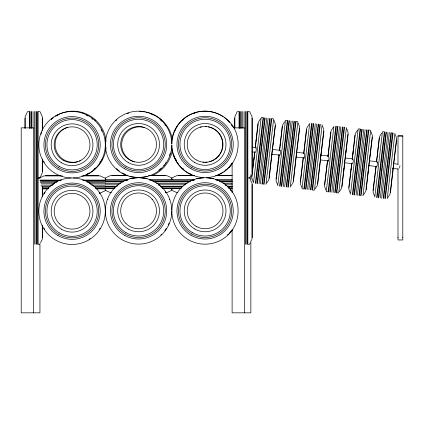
<?xml version="1.0" encoding="UTF-8"?>
<svg xmlns="http://www.w3.org/2000/svg" width="424" height="424" viewBox="0 0 424 424"><rect width="100%" height="100%" fill="white"/><g stroke="black" fill="none" stroke-linecap="round" stroke-linejoin="round"><path stroke-width="0.64" d="M38.833 178.605L39.04 178.186L43.937 175.912L62.323 175.912M251.761 176.267L254.798 151.766M255.206 147.881L257.946 123.633M255.19 147.669C255.322 146.55 256.387 148.522 256.197 148.999A2.676 1.145 -84.1 0 1 256.006 151.119L255.508 152.237L254.76 152.751L251.819 177.773L253.139 181.599M255.338 147.833L258.349 122.181L260.516 118.768M253.51 182.871L261.179 117.612M255.359 183.295L263.076 117.628L261.619 117.459M255.847 183.353L263.558 117.687M257.008 183.491L264.724 117.824M257.495 183.55L265.207 117.877M259.043 183.73L266.76 118.063M260.405 183.889L268.116 118.222M261.952 184.074L269.669 118.402M262.44 184.127L270.152 118.46M263.601 184.265L271.318 118.598M264.088 184.323L271.8 118.656L273.257 118.826M265.986 184.339L273.65 119.075M269.219 178.319L272.028 152.926A2.655 0.413 -83 0 1 272.298 150.822L275.399 125.679M276.013 179.119L278.971 154.898M282.199 126.479L279.458 150.727M279.299 155.391L276.072 180.619L277.386 184.445M279.05 154.617C278.165 156.461 280.407 155.073 280.253 153.965A2.676 1.145 -84.1 0 0 280.444 151.85L279.649 150.165L282.601 125.032L284.769 121.614M277.762 185.723L285.426 120.458M279.612 186.147L287.329 120.48L285.871 120.305M280.1 186.205L287.811 120.533M281.26 186.337L288.977 120.67M281.748 186.396L289.459 120.729M283.296 186.581L291.012 120.909M284.652 186.74L292.369 121.068M286.205 186.92L293.922 121.253M286.693 186.979L294.404 121.306M287.854 187.117L295.57 121.444M288.341 187.169L296.053 121.503L297.51 121.672M290.239 187.185L297.902 121.927M293.466 181.17L296.281 155.778A2.655 0.413 -83 0 1 296.546 153.668L299.651 128.53M300.266 181.97L303.218 157.744M303.69 153.366L306.451 129.331M303.335 157.818L300.325 183.47L301.639 187.297M303.298 157.463C302.381 159.239 304.66 157.998 304.506 156.816A2.676 1.145 -84.1 0 0 304.697 154.696L303.902 153.016L306.854 127.878L309.022 124.465M302.015 188.569L309.679 123.31M311.576 123.326L303.865 188.993L302.407 188.823M304.347 189.051L312.064 123.384M305.513 189.189L313.225 123.522M305.996 189.247L313.712 123.575M307.548 189.427L315.265 123.76M308.905 189.586L316.622 123.919M310.458 189.772L318.17 124.1M310.94 189.825L318.657 124.158M312.106 189.963L319.818 124.296M320.306 124.354L312.589 190.021L314.046 190.191M314.491 190.037L322.155 124.778M317.719 184.016L320.518 159.466M323.904 131.382L320.798 156.52A2.655 0.413 -83 0 0 320.528 158.624L320.332 160.373M324.519 184.816L327.471 160.595M327.943 156.212L330.699 132.177M327.54 161.094L324.577 186.322L325.892 190.143M328.144 155.958L331.107 130.73L333.275 127.311M326.263 191.42L333.932 126.161M335.829 126.177L328.118 191.844L326.66 191.674M328.6 191.902L336.317 126.23M329.766 192.04L337.478 126.368M330.248 192.093L337.965 126.426M331.801 192.279L339.513 126.606M333.158 192.438L340.87 126.765M334.711 192.618L342.422 126.951M335.193 192.676L342.91 127.009M336.359 192.814L344.071 127.142M344.558 127.2L336.841 192.867L338.299 193.042M338.739 192.888L346.408 127.624M341.972 186.867L344.797 162.795L344.532 163.293M344.516 163.229L344.781 161.475A2.655 0.413 -83 0 1 345.051 159.366L348.157 134.228M348.767 187.668L351.724 163.441M352.212 159.276L354.952 135.028M352.196 159.064C352.328 157.945 353.393 159.917 353.203 160.394A2.676 1.145 -84.1 0 1 353.012 162.514L352.519 163.632L351.766 164.152L348.825 189.168L350.144 192.994M352.344 159.233L355.36 133.576L357.522 130.163M350.516 194.272L358.185 129.007M352.365 194.696L360.082 129.023L358.625 128.854M352.853 194.749L360.564 129.082M354.014 194.886L361.73 129.219M354.501 194.945L362.213 129.272M356.054 195.125L363.766 129.458M357.411 195.284L365.122 129.617M358.958 195.469L366.675 129.797M359.446 195.522L367.158 129.855M360.607 195.66L368.324 129.993M361.094 195.718L368.806 130.051L370.263 130.221M362.992 195.734L370.661 130.475M366.225 189.714L369.034 164.321A2.655 0.413 -83 0 1 369.304 162.217L372.404 137.079M373.019 190.514L376.056 166.012M379.204 137.874L376.464 162.122M376.756 161.464C375.807 161.475 377.943 162.122 377.455 163.245A2.676 1.145 -84.1 0 1 377.265 165.36L376.766 166.478L376.019 166.998L373.078 192.019L374.392 195.846M376.655 161.56L379.607 136.427L381.775 133.009M374.768 197.118L382.437 131.859M376.618 197.542L384.335 131.875L382.877 131.7M377.106 197.6L384.817 131.928M378.266 197.738L385.983 132.065M378.754 197.791L386.465 132.124M380.301 197.976L388.018 132.304M381.664 198.135L389.375 132.463M383.211 198.315L390.928 132.648M383.699 198.374L391.41 132.707M384.86 198.512L392.576 132.839M385.347 198.565L393.059 132.898M387.245 198.586L394.908 133.322M390.472 192.565L393.276 168.01M396.657 139.925L393.551 165.063A2.655 0.413 -83 0 0 393.286 167.173L393.302 168.503L392.889 168.922M399.652 168.01L399.933 165.62M272.038 154.267L271.63 154.675M303.483 157.924L296.244 157.076L296.148 157.447M320.549 159.943L320.401 160.293M393.302 168.492L392.762 168.938M327.551 160.314C326.671 162.159 328.913 160.77 328.759 159.662A2.676 1.145 -84.1 0 0 328.95 157.548L328.134 155.825L327.964 156.424M351.803 163.161L351.766 164.152M272.515 149.889L272.394 149.264M250.25 176.543L249.551 177.921L247.839 177.979M250.25 242.851L249.551 244.229L247.839 244.288L247.839 111.507L249.725 111.713L251.999 116.605L251.999 172.875M255.153 147.488L255.497 147.218M303.711 153.578L303.833 152.873M327.9 155.995L328.25 155.767M352.159 158.883L352.503 158.613M279.771 155.491L279.898 155.211M304.146 158.057L304.034 158.391M328.399 160.908L328.377 161.417M376.777 166.886L376.904 166.606M40.54 242.851L42.289 239.184L42.289 225.118M251.315 240.578L251.999 239.184L251.999 182.914L251.315 181.525M266.643 183.184L268.811 179.771L275.34 124.179L274.026 120.352M290.896 186.035L293.064 182.617L299.593 127.025L298.279 123.204M315.149 188.881L317.316 185.468L323.846 129.877L322.531 126.05M339.401 191.733L341.569 188.314L348.099 132.728L346.779 128.901M363.654 194.579L365.817 191.166L372.346 135.574L371.032 131.747M387.902 197.43L390.069 194.012L396.599 138.425L395.285 134.599M280.465 150.244L280.455 150.838M254.76 152.751L254.575 152.417M253.716 159.631L253.997 159.233M273.162 142.718L273.443 142.321M277.969 162.477L278.25 162.085M297.415 145.564L297.696 145.172M302.222 165.328L302.503 164.931M321.668 148.416L321.949 148.018M326.475 168.174L326.756 167.782M345.92 151.262L346.201 150.87M394.421 156.959L394.702 156.567M228.61 167.904C238.94 157.458 241.166 140.551 233.889 127.783A33.236 33.236 0 0 0 171.879 143.784M228.61 234.377C241.267 221.874 241.267 199.874 228.61 187.371M271.901 154.596L271.503 154.691M253.881 158.247L254.151 157.935M273.014 144.017L273.284 143.704M278.133 161.094L278.404 160.781M302.381 163.945L302.656 163.632M321.514 149.714L321.784 149.402M345.767 152.566L346.037 152.253M350.887 169.642L351.157 169.33M370.019 155.412L370.29 155.099M375.139 172.489L375.41 172.176M394.267 158.263L394.543 157.951M129.983 178.769L147.186 176.506M196.508 178.769L205.11 177.64L213.712 178.769M296.652 152.057L296.821 152.603M376.019 166.998L375.897 166.881M234.059 127.847L244.441 127.847L244.441 312.833M397.993 136.12L402.8 136.12M111.941 175.34L127.195 175.34M149.979 175.34L165.228 175.34M178.467 175.34L193.715 175.34M216.5 175.34L231.748 175.34M128.218 175.573L110.452 175.573L105.555 177.847L105.306 180.073L82.521 180.073M148.336 175.573L166.722 175.573L171.614 177.847L171.874 179.734L172.08 177.847L176.972 175.573L194.743 175.573M215.477 175.573L232.283 175.573M45.432 175.679L60.68 175.679M83.464 175.679L98.713 175.679M81.821 175.912L100.207 175.912L105.099 178.186L105.306 178.605M38.128 177.979L40.015 177.773L42.289 172.875L42.289 158.809M105.348 179.734L128.133 179.734M149.036 179.734L194.658 179.734M215.562 179.734L232.23 179.734M39.967 180.073L61.618 180.073M105.348 180.221L127.518 180.221M149.656 180.221L194.038 180.221M216.176 180.221L232.23 180.221M39.967 180.56L60.388 180.56M83.756 180.56L105.306 180.56M105.348 181.393L123.819 181.393M152.735 181.393L190.339 181.393M219.261 181.393L232.23 181.393M40.365 181.732L57.304 181.732M86.841 181.732L105.306 181.732M105.348 181.88L123.495 181.88M153.97 181.88L190.016 181.88M220.491 181.88L232.23 181.88M40.365 182.219L56.684 182.219M87.455 182.219L105.306 182.219M105.348 183.444L120.718 183.444M156.456 183.444L187.238 183.444M222.976 183.444L232.23 183.444M41.022 183.783L54.203 183.783M89.941 183.783L105.306 183.783M105.348 184.811L119.086 184.811M158.088 184.811L185.606 184.811M224.853 184.811L232.23 184.811M41.022 185.15L52.571 185.15M91.573 185.15L105.306 185.15M105.348 186.369L116.96 186.369M160.208 186.369L182.861 186.369M227.359 186.369L232.23 186.369M41.626 186.708L50.445 186.708M93.693 186.708L105.306 186.708M105.348 186.857L115.376 186.857M160.834 186.857L181.896 186.857M227.359 186.857L232.23 186.857M42.183 187.201L48.861 187.201M95.283 187.201L105.306 187.201M105.348 188.028L115.084 188.028M162.085 188.028L181.605 188.028M228.61 188.028L232.23 188.028M42.183 188.373L48.569 188.373M95.575 188.373L105.306 188.373M105.348 188.521L114.422 188.521M162.445 188.521L180.947 188.521M228.971 188.521L232.23 188.521M42.183 188.86L48.209 188.86M95.935 188.86L105.306 188.86L105.099 190.747L100.207 193.021L99.248 193.021M111.411 192.682L110.452 192.682L105.555 190.408L105.348 189.984M165.763 192.682L166.722 192.682L171.614 190.408L171.874 188.521L172.08 190.408L176.972 192.682L177.932 192.682M43.937 193.021L44.896 193.021M107.553 199.683L107.998 199.683M151.962 199.683L152.476 199.683M169.176 199.683L169.616 199.683M397.993 237.493L398.311 237.493M402.477 237.493L402.8 237.493M39.596 244.288L38.128 244.288L38.128 111.507L40.015 111.713L42.289 116.605L42.289 130.677M320.65 154.898L321.074 155.449L320.772 154.935M368.636 166.076L369.05 165.657L368.758 166.134M39.596 177.815L40.068 178.122M252.079 147.043L255.37 147.43M272.473 149.439L279.708 150.287M296.805 152.296L304.045 153.149M320.486 155.078L327.72 155.926M345.481 158.014L352.715 158.862M369.818 160.876L376.395 161.645M393.499 163.653L398.099 164.194M252.174 151.898L254.808 152.205M271.911 154.214L279.146 155.067M320.581 159.933L327.816 160.781M344.262 162.715L351.496 163.563M368.599 165.572L376.491 166.499M392.937 168.434L398.2 169.049M129.983 176.506L147.186 178.769M393.652 163.51L393.832 163.998L393.684 163.452M279.665 150.048L279.405 150.334L279.649 150.165M249.551 177.868L250.25 179.251M392.401 174.174L392.592 174.54M368.149 171.323L368.339 171.694M352.837 153.048L353.028 153.419M343.896 168.476L344.087 168.842M328.584 150.202L328.775 150.568M319.648 165.625L319.839 165.996M304.331 147.351L304.522 147.722M295.396 162.779L295.586 163.145M280.079 144.505L280.269 144.87M271.143 159.928L271.334 160.298M272.431 149.206L272.574 149.752M377.249 154.516L377.429 154.967M367.995 172.626L368.18 173.072M352.996 151.67L353.181 152.115M343.742 169.78L343.928 170.225M319.495 166.929L319.675 167.374M304.496 145.973L304.676 146.418M295.242 164.083L295.422 164.528M280.243 143.121L280.423 143.566M255.99 140.275L256.175 140.72M377.381 161.777L377.461 162.238M369.516 160.776L369.58 161.147M345.263 157.929L345.327 158.3M256.149 147.6L256.202 147.992M397.993 164.56L397.993 135.749L402.8 135.749L402.8 239.958L397.993 239.958L397.993 168.529M252.232 118.1L252.232 171.386M252.232 184.408L252.232 237.694M250.854 174.752L250.854 181.361M250.854 240.821L250.854 312.833L232.114 312.833L232.114 229.591M247.351 111.507L247.351 244.288M246.18 111.507L246.18 244.288M245.692 111.507L245.692 244.288M244.129 111.507L244.129 128.329M242.761 111.507L242.761 128.329M241.203 111.507L241.203 128.329M240.715 111.507L240.715 128.329M239.539 111.507L239.539 128.329M239.051 128.329L239.051 111.507L237.164 111.713L234.891 116.605L234.891 128.085M234.657 118.1L234.657 128.355M232.114 162.864L232.114 192.591M42.522 118.1L42.522 130.195M42.522 159.901L42.522 171.386M42.522 189.793L42.522 196.503M42.522 225.6L42.522 237.694M42.289 186.687L42.289 196.985M39.946 243.466L39.946 312.833L21.2 312.833L21.2 127.847L33.533 127.847L33.533 312.833M37.641 111.507L37.641 244.288M36.469 111.507L36.469 244.288M35.982 111.507L35.982 244.288M34.418 111.507L34.418 244.288M33.051 111.507L33.051 128.329M31.493 111.507L31.493 128.329M31.005 111.507L31.005 128.329M29.834 111.507L29.834 128.329M29.341 128.329L29.341 111.507L27.454 111.713L25.18 116.605L25.18 128.26M24.947 118.1L24.947 128.355M172.314 150.313A33.236 33.236 0 0 1 151.686 175.684M127.407 175.684A33.236 33.236 0 0 1 121.868 172.886M119.314 171.111A33.236 33.236 0 0 1 117.861 169.929M139.544 111.507A33.236 33.236 0 0 1 141.399 111.56M142.644 111.65A33.236 33.236 0 0 1 144.505 111.878M145.734 112.084A33.236 33.236 0 0 1 172.202 138.553M159.265 118.497A32.823 32.823 0 0 1 161.809 120.623M134.36 161.851A17.877 17.877 0 0 1 122.356 139.835A17.877 17.877 0 0 1 144.176 127.47M190.71 174.052A32.823 32.823 0 0 1 188.95 173.151M183.014 168.964A32.823 32.823 0 0 1 182.05 168.068M178.154 163.584A32.823 32.823 0 0 1 177.402 162.493M175.732 159.662A32.823 32.823 0 0 1 174.858 157.876M174.338 156.657A32.823 32.823 0 0 1 173.654 154.787M174.858 130.926A32.823 32.823 0 0 1 175.732 129.14M176.363 127.99A32.823 32.823 0 0 1 177.041 126.866M182.05 120.734A32.823 32.823 0 0 1 183.014 119.838M193.153 113.712A32.823 32.823 0 0 1 195.035 113.06M230.773 165.127A33.236 33.236 0 0 1 228.722 167.464M227.852 168.333A33.236 33.236 0 0 1 224.015 171.513M222.987 172.213A33.236 33.236 0 0 1 216.346 175.562M193.233 175.562A33.236 33.236 0 0 1 171.603 146.254M171.603 142.549A33.236 33.236 0 0 1 222.987 116.589M224.015 117.294A33.236 33.236 0 0 1 229.978 122.716M231.536 124.667A33.236 33.236 0 0 1 233.258 127.253M214.226 129.214A17.877 17.877 0 0 1 214.226 159.588M213.728 159.885A17.877 17.877 0 0 1 209.419 161.671M207.124 162.127A17.877 17.877 0 0 1 205.37 162.27M204.209 162.27A17.877 17.877 0 0 1 203.043 162.196M200.16 127.131A17.877 17.877 0 0 1 201.299 126.866M205.37 126.532A17.877 17.877 0 0 1 206.541 126.606M208.285 126.866A17.877 17.877 0 0 1 209.419 127.131M209.975 127.29A17.877 17.877 0 0 1 213.728 128.917M72.684 177.985A33.236 33.236 0 0 1 100.753 228.011A33.236 33.236 0 0 1 43.391 228.011A33.236 33.236 0 0 1 71.455 177.985M100.165 228.192A32.823 32.823 0 0 1 99.46 229.304M90.164 238.601A32.823 32.823 0 0 1 89.045 239.306M44.684 229.304A32.823 32.823 0 0 1 43.979 228.192M44.324 193.678A32.823 32.823 0 0 1 45.055 192.576M51.829 185.378A32.823 32.823 0 0 1 54.537 183.465M89.607 183.465A32.823 32.823 0 0 1 90.71 184.196M99.089 192.576A32.823 32.823 0 0 1 99.82 193.678M137.35 177.661A33.236 33.236 0 0 0 105.359 211.698A33.236 33.236 0 0 0 138.998 244.107A33.236 33.236 0 0 0 171.821 210.876A33.236 33.236 0 0 0 232.22 230.1M139.819 177.661A33.236 33.236 0 0 1 171.815 210.256M169.038 223.13A32.823 32.823 0 0 1 168.238 224.953M166.335 228.409A32.823 32.823 0 0 1 164.83 230.592M161.793 234.085A32.823 32.823 0 0 1 160.85 234.997M116.324 186.756A32.823 32.823 0 0 1 117.31 185.876M125.716 180.677A32.823 32.823 0 0 1 127.576 179.951M158.3 184.631A32.823 32.823 0 0 1 159.35 185.452M160.357 186.311A32.823 32.823 0 0 1 161.327 187.207M165.222 191.69A32.823 32.823 0 0 1 165.975 192.782M71.455 177.974A33.236 33.236 0 0 1 43.391 127.947A33.236 33.236 0 0 1 100.753 127.947A33.236 33.236 0 0 1 72.684 177.974M100.499 161.152A32.823 32.823 0 0 1 99.82 162.275M95.283 167.952A32.823 32.823 0 0 1 94.335 168.863M44.324 162.275A32.823 32.823 0 0 1 43.645 161.152M40.932 134.355A32.823 32.823 0 0 1 41.621 132.489M51.309 119.319A32.823 32.823 0 0 1 52.353 118.497M56.228 115.996A32.823 32.823 0 0 1 57.993 115.09M86.152 115.09A32.823 32.823 0 0 1 87.911 115.996M91.791 118.497A32.823 32.823 0 0 1 92.835 119.319M101.129 129.479A32.823 32.823 0 0 1 101.998 131.265M170.114 153.53A32.823 32.823 0 0 1 169.505 155.412M165.975 162.493A32.823 32.823 0 0 1 165.222 163.584M164.422 164.644A32.823 32.823 0 0 1 163.584 165.678M161.327 168.068A32.823 32.823 0 0 1 158.83 170.241M124.508 174.052A32.823 32.823 0 0 1 122.743 173.151M118.338 170.241A32.823 32.823 0 0 1 116.324 168.524M115.842 120.734A32.823 32.823 0 0 1 116.812 119.838M126.951 113.712A32.823 32.823 0 0 1 128.827 113.06M151.453 114.204A32.823 32.823 0 0 1 153.26 115.042M160.357 119.838A32.823 32.823 0 0 1 161.793 121.19M164.83 124.683A32.823 32.823 0 0 1 165.604 125.764M171.815 145.019A33.236 33.236 0 0 1 139.819 177.614M137.35 177.614A33.236 33.236 0 0 1 105.353 143.784A33.236 33.236 0 0 1 138.584 111.168A33.236 33.236 0 0 1 171.815 143.784M171.879 210.256A33.236 33.236 0 0 1 203.875 177.661M206.34 177.661A33.236 33.236 0 0 1 231.854 191.139M230.529 231.637A32.823 32.823 0 0 1 229.67 232.649M228.319 234.085A32.823 32.823 0 0 1 227.37 234.997M192.242 180.677A32.823 32.823 0 0 1 194.097 179.951M225.351 185.039A32.823 32.823 0 0 1 226.379 185.876M230.105 189.602A32.823 32.823 0 0 1 230.948 190.63M106.09 147.499A33.236 33.236 0 0 1 83.968 175.774M51.309 119.218A33.236 33.236 0 0 1 53.265 117.66M55.321 116.255A33.236 33.236 0 0 1 106.09 141.303M102.359 159.074A32.823 32.823 0 0 1 101.421 160.813M95.257 168.524A32.823 32.823 0 0 1 93.243 170.241M88.839 173.151A32.823 32.823 0 0 1 87.074 174.052M82.754 113.06A32.823 32.823 0 0 1 84.63 113.712M94.769 119.838A32.823 32.823 0 0 1 95.739 120.734M80.91 160.436A17.877 17.877 0 0 1 79.293 161.136M77.624 161.671A17.877 17.877 0 0 1 73.575 162.27M72.997 162.281A17.877 17.877 0 0 1 63.558 129.214M64.056 128.917A17.877 17.877 0 0 1 67.808 127.29M232.22 163.627A33.236 33.236 0 0 1 206.34 177.614M203.875 177.614A33.236 33.236 0 0 1 171.879 145.019M231.743 163.584A32.823 32.823 0 0 1 230.105 165.678M226.379 169.399A32.823 32.823 0 0 1 225.351 170.241M183.836 169.399A32.823 32.823 0 0 1 182.845 168.524M176.681 160.813A32.823 32.823 0 0 1 175.748 159.074M227.37 120.284A32.823 32.823 0 0 1 228.319 121.19M231.35 124.683A32.823 32.823 0 0 1 232.124 125.764M59.429 223.856A17.877 17.877 0 0 0 89.342 215.843A17.877 17.877 0 0 0 67.443 193.943A17.877 17.877 0 0 0 59.429 223.856M126.013 232.654A25.149 25.149 0 0 0 163.733 210.876A25.149 25.149 0 0 0 126.013 189.093A25.149 25.149 0 0 0 126.013 232.654M124.518 235.241A28.132 28.132 0 0 0 166.722 210.876A28.132 28.132 0 0 0 124.518 186.507A28.132 28.132 0 0 0 124.518 235.241M125.266 233.947A26.643 26.643 0 0 0 165.228 210.876A26.643 26.643 0 0 0 125.266 187.8A26.643 26.643 0 0 0 125.266 233.947M128.143 228.96A20.887 20.887 0 0 0 159.472 210.876A20.887 20.887 0 0 0 128.143 192.788A20.887 20.887 0 0 0 128.143 228.96M125.944 223.517A17.877 17.877 0 0 0 155.857 215.503A17.877 17.877 0 0 0 133.958 193.604A17.877 17.877 0 0 0 125.944 223.517M59.498 166.521A25.149 25.149 0 0 0 97.218 144.743A25.149 25.149 0 0 0 59.498 122.965A25.149 25.149 0 0 0 59.498 166.521M58.003 169.107A28.132 28.132 0 0 0 100.207 144.743A28.132 28.132 0 0 0 58.003 120.379A28.132 28.132 0 0 0 58.003 169.107M58.751 167.814A26.643 26.643 0 0 0 98.713 144.743A26.643 26.643 0 0 0 58.751 121.672A26.643 26.643 0 0 0 58.751 167.814M61.628 162.832A20.887 20.887 0 0 0 92.957 144.743A20.887 20.887 0 0 0 61.628 126.654A20.887 20.887 0 0 0 61.628 162.832M63.134 160.224A17.877 17.877 0 0 0 89.952 144.743A17.877 17.877 0 0 0 63.134 129.256A17.877 17.877 0 0 0 63.134 160.224M125.944 157.044A17.877 17.877 0 0 0 155.857 149.031A17.877 17.877 0 0 0 133.958 127.131A17.877 17.877 0 0 0 125.944 157.044M59.498 232.993A25.149 25.149 0 0 0 97.218 211.216A25.149 25.149 0 0 0 59.498 189.438A25.149 25.149 0 0 0 59.498 232.993M58.003 235.58A28.132 28.132 0 0 0 100.207 211.216A28.132 28.132 0 0 0 58.003 186.846A28.132 28.132 0 0 0 58.003 235.58M58.751 234.287A26.643 26.643 0 0 0 98.713 211.216A26.643 26.643 0 0 0 58.751 188.145A26.643 26.643 0 0 0 58.751 234.287M61.628 229.304A20.887 20.887 0 0 0 92.957 211.216A20.887 20.887 0 0 0 61.628 193.127A20.887 20.887 0 0 0 61.628 229.304M126.013 166.182A25.149 25.149 0 0 0 163.733 144.404A25.149 25.149 0 0 0 126.013 122.621A25.149 25.149 0 0 0 126.013 166.182M124.518 168.768A28.132 28.132 0 0 0 166.722 144.404A28.132 28.132 0 0 0 124.518 120.034A28.132 28.132 0 0 0 124.518 168.768M125.266 167.475A26.643 26.643 0 0 0 165.228 144.404A26.643 26.643 0 0 0 125.266 121.328A26.643 26.643 0 0 0 125.266 167.475M128.143 162.487A20.887 20.887 0 0 0 159.472 144.404A20.887 20.887 0 0 0 128.143 126.315A20.887 20.887 0 0 0 128.143 162.487M192.533 232.654A25.149 25.149 0 0 0 230.258 210.876A25.149 25.149 0 0 0 192.533 189.093A25.149 25.149 0 0 0 192.533 232.654M191.038 235.241A28.132 28.132 0 0 0 233.242 210.876A28.132 28.132 0 0 0 191.038 186.507A28.132 28.132 0 0 0 191.038 235.241M191.786 233.947A26.643 26.643 0 0 0 231.748 210.876A26.643 26.643 0 0 0 191.786 187.8A26.643 26.643 0 0 0 191.786 233.947M194.664 228.96A20.887 20.887 0 0 0 225.992 210.876A20.887 20.887 0 0 0 194.664 192.788A20.887 20.887 0 0 0 194.664 228.96M196.169 226.358A17.877 17.877 0 0 0 222.987 210.876A17.877 17.877 0 0 0 196.169 195.39A17.877 17.877 0 0 0 196.169 226.358M196.169 159.885A17.877 17.877 0 0 0 222.987 144.404A17.877 17.877 0 0 0 196.169 128.917A17.877 17.877 0 0 0 196.169 159.885M192.533 166.182A25.149 25.149 0 0 0 230.258 144.404A25.149 25.149 0 0 0 192.533 122.621A25.149 25.149 0 0 0 192.533 166.182M191.038 168.768A28.132 28.132 0 0 0 233.242 144.404A28.132 28.132 0 0 0 191.038 120.034A28.132 28.132 0 0 0 191.038 168.768M191.786 167.475A26.643 26.643 0 0 0 231.748 144.404A26.643 26.643 0 0 0 191.786 121.328A26.643 26.643 0 0 0 191.786 167.475M194.664 162.487A20.887 20.887 0 0 0 225.992 144.404A20.887 20.887 0 0 0 194.664 126.315A20.887 20.887 0 0 0 194.664 162.487"/></g></svg>
